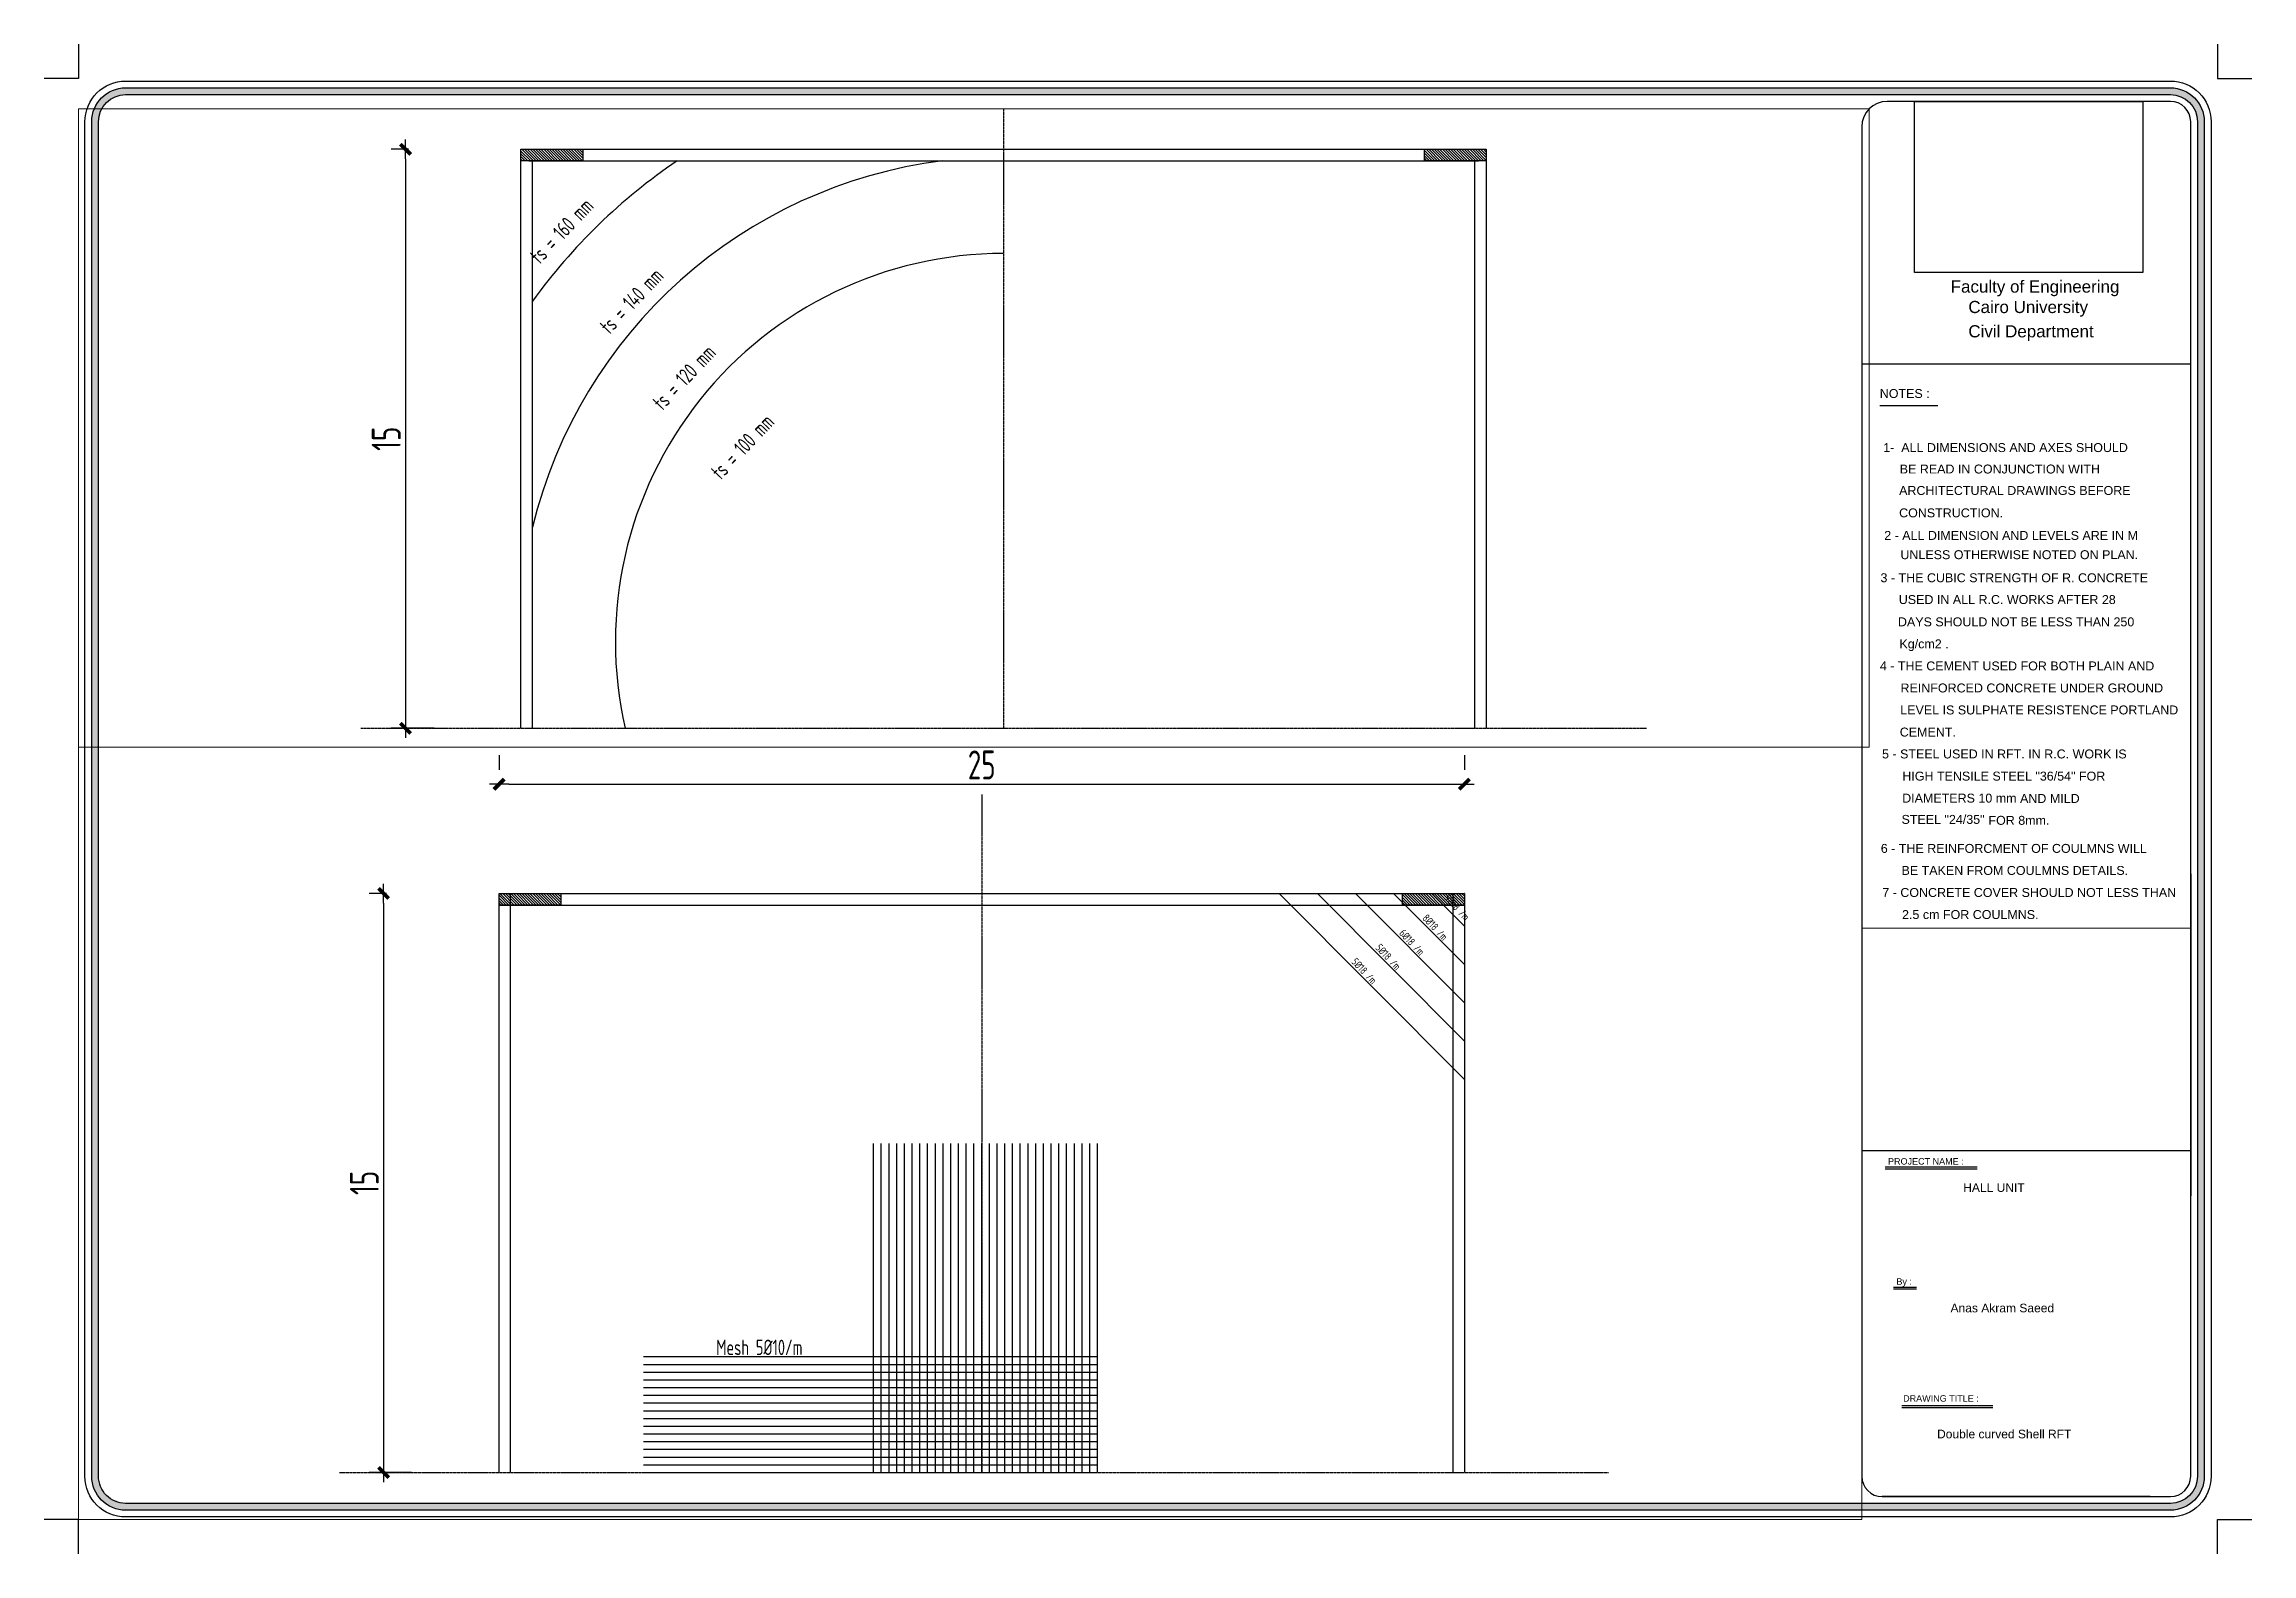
# Paper-space layout 'DCS' of a CAD drawing. Header units: metres. Extents: x -13 to 844, y -13 to 573.
# The model-space entities are those that its viewports show. They can reach past a viewport. Long polylines and large blocks are cut down to what shows.
import ezdxf
from ezdxf.enums import TextEntityAlignment as Align

# ---------------------------------------------------------------- set-up
doc = ezdxf.new("R2010")
doc.units = ezdxf.units.M
doc.header["$MEASUREMENT"] = 0
doc.linetypes.add('CENTER2', pattern=[1.125, 0.75, -0.125, 0.125, -0.125])
doc.layers.add('Axis', color=1, linetype='CENTER2', lineweight=5)
for name, color, linetype in [('Columns', 2, 'Continuous'), ('h-col', 9, 'Continuous'), ('outer frame', 222, 'Continuous'), ('Slab', 3, 'Continuous'), ('Text', 3, 'Continuous')]:
    doc.layers.add(name, color=color, linetype=linetype)
doc.layers.add('HHHHHHHHHHHHIDE', color=7, linetype='Continuous', plot=False)
doc.styles.add('1', font='arial.ttf')
doc.styles.add('YQ_DIM', font='SUPEROS.SHX', dxfattribs={"width": 0.8, "bigfont": 'HZDX.SHX'})
doc.dimstyles.new('yqm0_250', dxfattribs={"dimscale": 0.25, "dimtxt": 3, "dimasz": 1, "dimexe": 1.5, "dimexo": 3, "dimgap": 0.5, "dimtad": 1, "dimdec": 3, "dimdsep": 46, "dimtxsty": 'YQ_DIM', "dimblk": 'YQTICK', "dimcen": 0, "dimclrd": 256, "dimclre": 256, "dimclrt": 7, "dimadec": 1, "dimazin": 2, "dimtfac": 1, "dimtdec": 4, "dimtix": 1, "dimtmove": 2, "dimatfit": 2, "dimfxl": 1, "dimtolj": 1, "dimtzin": 0, "dimarcsym": 0})
picture_1 = doc.add_image_def('image1.jpg', size_in_pixel=(800, 600))

# ---------------------------------------------------------------- blocks, each defined once
blk = doc.blocks.new('YQTICK')
blk.add_line((-1, 1.110223024625157e-16), (1, 1.110223024625157e-16))
at = {"const_width": 0.4}
blk.add_lwpolyline([(0.5303300858899105, 0.5303300858899106), (-0.5303300858899106, -0.5303300858899105)], dxfattribs=at)
blk = doc.blocks.new('*D770')
at = {"lineweight": -2, "transparency": 16777216}
for p, q in [((204063.2617302724, 1924775.26444818), (204063.2617302724, 1924774.88944818)), ((204088.2617302724, 1924775.26444818), (204088.2617302724, 1924774.88944818)), ((204063.5117302724, 1924774.51444818), (204088.0117302724, 1924774.51444818))]:
    blk.add_line(p, q, dxfattribs=at)
at = {"layer": 'Defpoints', "color": 0, "lineweight": -2, "transparency": 16777216}
for p in [(204063.2617302724, 1924774.51444818), (204088.2617302724, 1924774.51444818), (204088.2617302724, 1924774.51444818)]:
    blk.add_point(p, dxfattribs=at)
at = {"lineweight": -2, "transparency": 16777216, "xscale": 0.25, "yscale": 0.25, "zscale": 0.25, "rotation": 180}
blk.add_blockref('YQTICK', (204063.2617302724, 1924774.51444818), dxfattribs=at)
at = {"lineweight": -2, "transparency": 16777216, "xscale": 0.25, "yscale": 0.25, "zscale": 0.25}
blk.add_blockref('YQTICK', (204088.2617302724, 1924774.51444818), dxfattribs=at)
at = {"color": 7, "lineweight": -2, "transparency": 16777216, "insert": (204075.7617302724, 1924775.01444818), "char_height": 0.75, "attachment_point": 5, "style": 'YQ_DIM'}
blk.add_mtext('\\A1;25', dxfattribs=at)
blk = doc.blocks.new('*D771')
at = {"lineweight": -2, "transparency": 16777216}
for p, q in [((204060.34650123, 1924771.685711201), (204059.8975984228, 1924771.685711201)), ((204060.2725984228, 1924771.435711201), (204060.2725984228, 1924756.935711201)), ((204060.9921419049, 1924756.685711201), (204059.8975984228, 1924756.685711201))]:
    blk.add_line(p, q, dxfattribs=at)
at = {"layer": 'Defpoints', "color": 0, "lineweight": -2, "transparency": 16777216}
for p in [(204061.09650123, 1924771.685711201), (204060.2725984228, 1924756.685711201), (204061.7421419049, 1924756.685711201)]:
    blk.add_point(p, dxfattribs=at)
at = {"lineweight": -2, "transparency": 16777216, "xscale": 0.25, "yscale": 0.25, "zscale": 0.25}
for p, rotation in [((204060.2725984228, 1924771.685711201), 90), ((204060.2725984228, 1924756.685711201), 270)]:
    blk.add_blockref('YQTICK', p, dxfattribs=dict(at, rotation=rotation))
at = {"color": 7, "lineweight": -2, "transparency": 16777216, "insert": (204059.7725984233, 1924764.1857112), "char_height": 0.75, "attachment_point": 5, "rotation": 90, "style": 'YQ_DIM'}
blk.add_mtext('\\A1;15', dxfattribs=at)
blk = doc.blocks.new('*D773')
at = {"lineweight": -2, "transparency": 16777216}
for p, q in [((204107.2426948873, 1924771.685711201), (204106.7937920803, 1924771.685711201)), ((204107.1687920803, 1924771.435711201), (204107.1687920803, 1924756.935711201)), ((204107.9085063477, 1924756.685711201), (204106.7937920803, 1924756.685711201))]:
    blk.add_line(p, q, dxfattribs=at)
at = {"layer": 'Defpoints', "color": 0, "lineweight": -2, "transparency": 16777216}
for p in [(204107.9926948873, 1924771.685711201), (204107.1687920803, 1924756.685711201), (204108.6585063477, 1924756.685711201)]:
    blk.add_point(p, dxfattribs=at)
at = {"lineweight": -2, "transparency": 16777216, "xscale": 0.25, "yscale": 0.25, "zscale": 0.25}
for p, rotation in [((204107.1687920803, 1924771.685711201), 90), ((204107.1687920803, 1924756.685711201), 270)]:
    blk.add_blockref('YQTICK', p, dxfattribs=dict(at, rotation=rotation))
at = {"color": 7, "lineweight": -2, "transparency": 16777216, "insert": (204106.6687920807, 1924764.1857112), "char_height": 0.75, "attachment_point": 5, "rotation": 90, "style": 'YQ_DIM'}
blk.add_mtext('\\A1;15', dxfattribs=at)

msp = doc.modelspace()

# ---------------------------------------------------------------- hatches: boundary and pattern name
at = {"layer": 'Columns', "transparency": 33554687}
h = msp.add_hatch(dxfattribs=at)
h.set_pattern_fill('ANSI31', color=256, scale=0.4, angle=90)
h.set_pattern_definition([(135, (498.874768907408, -115.2077916653361), (-0.03535533905932738, -0.03535533905932738), [])])
h.paths.add_polyline_path([(204063.2617302724, 1924771.6857112), (204063.2617302724, 1924771.3857112), (204064.8617302724, 1924771.3857112), (204064.8617302724, 1924771.6857112)])
h = msp.add_hatch(dxfattribs=at)
h.set_pattern_fill('ANSI31', color=256, scale=0.4, angle=90)
h.set_pattern_definition([(135, (498.6747689077165, -115.2077916648705), (-0.03535533905932738, -0.03535533905932738), [])])
h.paths.add_polyline_path([(204086.6617302724, 1924771.6857112), (204086.6617302724, 1924771.3857112), (204088.2617302724, 1924771.3857112), (204088.2617302724, 1924771.6857112)])
h = msp.add_hatch(dxfattribs=at)
h.set_pattern_fill('ANSI31', color=256, scale=0.4, angle=90)
h.set_pattern_definition([(135, (545.7709625647112, -115.2077916653361), (-0.03535533905932738, -0.03535533905932738), [])])
h.paths.add_polyline_path([(204110.1579239297, 1924771.6857112), (204110.1579239297, 1924771.3857112), (204111.7579239297, 1924771.3857112), (204111.7579239297, 1924771.6857112)])
h = msp.add_hatch(dxfattribs=at)
h.set_pattern_fill('ANSI31', color=256, scale=0.4, angle=90)
h.set_pattern_definition([(135, (545.5709625650197, -115.2077916648705), (-0.03535533905932738, -0.03535533905932738), [])])
h.paths.add_polyline_path([(204133.5579239297, 1924771.6857112), (204133.5579239297, 1924771.3857112), (204135.1579239297, 1924771.3857112), (204135.1579239297, 1924771.6857112)])

# ---------------------------------------------------------------- linework, layer by layer
at = {"lineweight": -2}
for p, q in [((204063.2617302724, 1924771.6857112), (204088.2617302724, 1924771.6857112)), ((204063.2617302724, 1924756.685711199), (204063.2617302724, 1924771.6857112)), ((204063.5617302724, 1924756.685711199), (204063.5617302724, 1924771.6857112)), ((204083.4680633113, 1924771.6857112), (204088.2617302723, 1924766.866889138)), ((204084.4554323305, 1924771.6857112), (204088.2617302724, 1924767.859439444)), ((204085.4428013497, 1924771.6857112), (204088.2617302724, 1924768.851989751)), ((204086.4301703689, 1924771.6857112), (204088.2617302724, 1924769.844540058)), ((204087.4175393881, 1924771.6857112), (204088.2617302724, 1924770.837090365)), ((204087.4175393881, 1924771.6857112), (204088.2617302724, 1924770.837090365)), ((204087.9617302724, 1924771.6857112), (204087.9617302724, 1924756.685711199)), ((204088.2617302724, 1924771.6857112), (204088.2617302724, 1924756.685711199)), ((204110.1579239297, 1924756.685711199), (204110.1579239297, 1924771.6857112)), ((204110.1579239297, 1924771.6857112), (204135.1579239297, 1924771.6857112)), ((204135.1579239297, 1924771.6857112), (204135.1579239297, 1924756.685711199)), ((204063.2617302724, 1924771.3857112), (204088.2617302724, 1924771.3857112)), ((204110.3579239296, 1924771.3857112), (204134.9579239297, 1924771.3857112)), ((204110.4579239297, 1924756.685711199), (204110.4579239297, 1924771.3857112)), ((204134.8579239297, 1924771.385711199), (204134.8579239297, 1924756.685711199)), ((204072.9617302724, 1924756.6857112), (204072.9617302724, 1924765.211439412)), ((204073.1617302724, 1924756.6857112), (204073.1617302724, 1924765.211439412)), ((204073.3617302724, 1924756.6857112), (204073.3617302724, 1924765.211439412)), ((204073.5617302724, 1924756.6857112), (204073.5617302724, 1924765.211439412)), ((204073.7617302724, 1924756.6857112), (204073.7617302724, 1924765.211439412)), ((204073.9617302724, 1924756.6857112), (204073.9617302724, 1924765.211439412)), ((204074.1617302724, 1924756.6857112), (204074.1617302724, 1924765.211439412)), ((204074.3617302724, 1924756.6857112), (204074.3617302724, 1924765.211439412)), ((204074.5617302724, 1924756.6857112), (204074.5617302724, 1924765.211439412)), ((204074.7617302724, 1924756.6857112), (204074.7617302724, 1924765.211439412)), ((204074.9617302724, 1924756.6857112), (204074.9617302724, 1924765.211439412)), ((204075.1617302724, 1924756.6857112), (204075.1617302724, 1924765.211439412)), ((204075.3617302724, 1924756.6857112), (204075.3617302724, 1924765.211439412)), ((204075.5617302724, 1924756.6857112), (204075.5617302724, 1924765.211439412)), ((204075.7617302724, 1924756.6857112), (204075.7617302724, 1924765.211439412)), ((204075.9617302724, 1924756.6857112), (204075.9617302724, 1924765.211439412)), ((204076.1617302724, 1924756.6857112), (204076.1617302724, 1924765.211439412)), ((204076.3617302724, 1924756.6857112), (204076.3617302724, 1924765.211439412)), ((204076.5617302724, 1924756.6857112), (204076.5617302724, 1924765.211439412)), ((204076.7617302724, 1924756.6857112), (204076.7617302724, 1924765.211439412)), ((204076.9617302724, 1924756.6857112), (204076.9617302724, 1924765.211439412)), ((204077.1617302724, 1924756.6857112), (204077.1617302724, 1924765.211439412)), ((204077.3617302724, 1924756.6857112), (204077.3617302724, 1924765.211439412)), ((204077.5617302724, 1924756.6857112), (204077.5617302724, 1924765.211439412)), ((204077.7617302724, 1924756.6857112), (204077.7617302724, 1924765.211439412)), ((204077.9617302724, 1924756.6857112), (204077.9617302724, 1924765.211439412)), ((204078.1617302724, 1924756.6857112), (204078.1617302724, 1924765.211439412)), ((204078.3617302724, 1924756.6857112), (204078.3617302724, 1924765.211439412)), ((204078.5617302724, 1924756.6857112), (204078.5617302724, 1924765.211439412)), ((204078.7617302724, 1924756.6857112), (204078.7617302724, 1924765.211439412)), ((204067.0023364648, 1924759.6857112), (204078.7617302724, 1924759.6857112)), ((204067.0023364648, 1924759.4857112), (204078.7617302724, 1924759.4857112)), ((204067.0023364648, 1924759.2857112), (204078.7617302724, 1924759.2857112)), ((204067.0023364648, 1924759.0857112), (204078.7617302724, 1924759.0857112)), ((204067.0023364648, 1924758.8857112), (204078.7617302724, 1924758.8857112)), ((204067.0023364648, 1924758.6857112), (204078.7617302724, 1924758.6857112)), ((204067.0023364648, 1924758.4857112), (204078.7617302724, 1924758.4857112)), ((204067.0023364648, 1924758.2857112), (204078.7617302724, 1924758.2857112)), ((204067.0023364648, 1924758.0857112), (204078.7617302724, 1924758.0857112)), ((204067.0023364648, 1924757.8857112), (204078.7617302724, 1924757.8857112)), ((204067.0023364648, 1924757.6857112), (204078.7617302724, 1924757.6857112)), ((204067.0023364648, 1924757.4857112), (204078.7617302724, 1924757.4857112)), ((204067.0023364648, 1924757.2857112), (204078.7617302724, 1924757.2857112)), ((204067.0023364648, 1924757.0857112), (204078.7617302724, 1924757.0857112)), ((204067.0023364648, 1924756.8857112), (204078.7617302724, 1924756.8857112)), ((204067.0023364648, 1924756.6857112), (204078.7617302724, 1924756.6857112))]:
    msp.add_line(p, q, dxfattribs=at)
for radius, start, end in [(15.05406504055941, 124.1787305972402, 144.1362372365852), (12.55406504055941, 97.23659300415264, 166.3600432045771), (10.05406504055941, 89.99999999867316, 192.9079731817109)]:
    msp.add_arc((204122.6579239295, 1924758.931646159), radius, start, end, dxfattribs=at)
at = {"layer": 'Axis', "lineweight": -2}
for p, q in [((204075.7617302724, 1924774.246285233), (204075.7617302724, 1924756.6857112)), ((204122.6579239297, 1924774.246285233), (204122.6579239297, 1924756.6857112)), ((204059.1250226065, 1924756.6857112), (204091.9984379383, 1924756.6857112)), ((204106.0073314396, 1924756.6857112), (204139.3085164198, 1924756.6857112))]:
    msp.add_line(p, q, dxfattribs=at)
at = {"layer": 'Columns'}
for points in [[(204063.2617302724, 1924771.6857112), (204064.8617302724, 1924771.6857112), (204064.8617302724, 1924771.3857112), (204063.2617302724, 1924771.3857112)], [(204086.6617302724, 1924771.6857112), (204088.2617302724, 1924771.6857112), (204088.2617302724, 1924771.3857112), (204086.6617302724, 1924771.3857112)], [(204110.1579239297, 1924771.6857112), (204111.7579239297, 1924771.6857112), (204111.7579239297, 1924771.3857112), (204110.1579239297, 1924771.3857112)], [(204133.5579239297, 1924771.6857112), (204135.1579239297, 1924771.6857112), (204135.1579239297, 1924771.3857112), (204133.5579239297, 1924771.3857112)]]:
    msp.add_lwpolyline(points, close=True, dxfattribs=at)
at = {"layer": 'h-col', "color": 3}
msp.add_line((204617.5887470747, 1925313.637424791), (204636.9103252706, 1925313.637424791), dxfattribs=at)

# ---------------------------------------------------------------- texts
at = {"lineweight": -2, "attachment_point": 1, "style": 'YQ_DIM'}
for s, width, gutter_width, heights, insert, char_height, rotation in [('9%%C18 /m', 1.164803528343327, 1, [0.9408192802960864], (204087.871473116, 1924771.6857112), 0.2, 313.0701258580883), ('8%%C18 /m', 1.164803528343327, 1, [0.9408192802960864], (204087.3027858131, 1924771.168278801), 0.2, 313.0701258580883), ('5%%C18 /m', 1.164803528343327, 1, [0.9408192802960864], (204086.0920340681, 1924770.400283437), 0.2, 313.0701258580883), ('6%%C18 /m', 1.164803528343327, 1, [0.9408192802960864], (204086.7036550693, 1924770.778003219), 0.2, 313.0701258580883), ('5%%C18 /m', 1.164803528343327, 1, [0.9408192802960864], (204085.4679214513, 1924770.035120821), 0.2, 313.0701258580883), ('ts = 160 mm', 3.255691339902114, 2, [1.309979419472317], (204110.3579239296, 1924768.963834957), 0.4, 46.435662220169114), ('ts = 140 mm', 3.255691339902114, 2, [1.309979419472317], (204112.164473536, 1924767.14728515), 0.4, 46.435662220169114), ('ts = 120 mm', 3.255691339902114, 2, [1.309979419472317], (204113.5335702641, 1924765.173811577), 0.4, 46.435662220169114), ('ts = 100 mm', 3.255691339902114, 2, [1.309979419472317], (204115.0458898579, 1924763.376458494), 0.4, 46.435662220169114)]:
    msp.add_mtext_dynamic_manual_height_columns(s, width=width, gutter_width=gutter_width, heights=heights, dxfattribs=dict(at, insert=insert, char_height=char_height, rotation=rotation))
at = {"lineweight": -2, "insert": (204068.8862357721, 1924760.125879598), "char_height": 0.4, "attachment_point": 1, "style": 'YQ_DIM'}
msp.add_mtext_dynamic_manual_height_columns('Mesh 5%%C10/m', width=2.999323887721403, gutter_width=1, heights=[1.417726962975202], dxfattribs=at)
at = {"layer": 'h-col', "color": 3, "style": '1'}
for s, p in [('NOTES :', (204617.6047429518, 1925316.187773338)), ('1-  ALL DIMENSIONS AND AXES SHOULD', (204618.7549222127, 1925298.151835345)), ('BE READ IN CONJUNCTION WITH', (204624.2540540096, 1925290.996893339)), ('ARCHITECTURAL DRAWINGS BEFORE', (204624.0520097332, 1925283.841387128)), ('CONSTRUCTION.', (204624.0520188425, 1925276.373151138)), ('2 - ALL DIMENSION AND LEVELS ARE IN M', (204619.0829542349, 1925268.851628789)), ('UNLESS OTHERWISE NOTED ON PLAN.', (204624.485979711, 1925262.424288883)), ('3 - THE CUBIC STRENGTH OF R. CONCRETE', (204617.8452803819, 1925254.733626468)), ('USED IN ALL R.C. WORKS AFTER 28', (204623.94482197, 1925247.458779559)), ('    DAYS SHOULD NOT BE LESS THAN 250', (204619.037879621, 1925240.014869301)), (' Kg/cm2 . ', (204623.0070767158, 1925232.67365694)), ('4 - THE CEMENT USED FOR BOTH PLAIN AND', (204617.6267550457, 1925225.311978837)), ('REINFORCED CONCRETE UNDER GROUND', (204624.510187835, 1925217.96415842)), ('LEVEL IS SULPHATE RESISTENCE PORTLAND', (204624.4364016303, 1925210.629526535)), ('CEMENT.', (204624.270592185, 1925203.26021536)), ('5 - STEEL USED IN RFT. IN R.C. WORK IS', (204618.3551068747, 1925195.950261311)), ('HIGH TENSILE STEEL "36/54" FOR ', (204625.1226079183, 1925188.56639846)), ('DIAMETERS 10 mm ', (204625.0712399663, 1925181.21530109)), ('AND MILD ', (204664.3836432426, 1925181.100692906)), ('STEEL "24/35"', (204624.8564811216, 1925174.121935992)), ('FOR 8mm.', (204653.8476106873, 1925173.810001653)), ('6 - THE REINFORCMENT OF COULMNS WILL', (204617.9424673525, 1925164.448157188)), ('   BE TAKEN FROM COULMNS DETAILS.', (204621.3788589181, 1925157.095829933)), ('7 - CONCRETE COVER SHOULD NOT LESS THAN', (204618.4486478619, 1925149.736085938)), (' 2.5 cm FOR COULMNS.', (204623.878022231, 1925142.380774187))]:
    msp.add_text(s, height=2.977983051125444, dxfattribs=at).set_placement(p)

# ---------------------------------------------------------------- dimensions: what is measured, and where the dimension line sits
at = {"lineweight": -2}
dim = msp.add_linear_dim(base=(204088.2617302724, 1924774.51444818), p1=(204063.2617302724, 1924774.51444818), p2=(204088.2617302724, 1924774.51444818), dimstyle='yqm0_250', dxfattribs=at)
dim.commit()
dim.dimension.update_dxf_attribs({"geometry": '*D770', "text_midpoint": (204075.7617302724, 1924775.01444818)})
for base, p1, p2, picture, middle in [((204060.2725984228, 1924756.685711201), (204061.0965012299, 1924771.6857112), (204061.7421419047, 1924756.6857112), '*D771', (204059.7725984233, 1924764.1857112)), ((204107.1687920803, 1924756.685711201), (204107.9926948872, 1924771.6857112), (204108.6585063476, 1924756.6857112), '*D773', (204106.6687920807, 1924764.1857112))]:
    dim = msp.add_linear_dim(base=base, p1=p1, p2=p2, angle=90, dimstyle='yqm0_250', dxfattribs=at)
    dim.commit()
    dim.dimension.update_dxf_attribs({"geometry": picture, "text_midpoint": middle})

psp = doc.layouts.new('DCS')

# ---------------------------------------------------------------- hatches: boundary and pattern name
at = {"layer": 'h-col'}
h = psp.add_hatch(color=8, dxfattribs=at)
edge = h.paths.add_edge_path(flags=16)
edge.add_arc((18.31958887258479, 16.81530425762018), 10.53983354126751, 179.9999999999814, 269.9999999999819, ccw=False)
edge.add_line((7.77975533131727, 16.8153042576236), (7.77975533131727, 543.181592897821))
edge.add_arc((18.31958887258373, 543.1815928978233), 10.53983354126646, 90.00000000001228, 180.0000000000124, ccw=False)
edge.add_line((18.31958887258147, 553.7214264390897), (337.9846902510218, 553.7214264390897))
edge.add_line((337.9846902510218, 553.7214264390897), (812.6804118967829, 553.7214264390897))
edge.add_arc((812.6804118967834, 543.1815928978205), 10.53983354126922, 3.126388037344441e-12, 90.00000000000313, ccw=False)
edge.add_line((823.2202454380526, 543.181592897821), (823.2202454380526, 16.81530425762355))
edge.add_arc((812.6804118967823, 16.81530425762306), 10.53983354127035, -89.99999999999687, 2.8990143619012088e-12, ccw=False)
edge.add_line((812.6804118967829, 6.275470716352663), (337.9846902510218, 6.275470716352663))
edge.add_line((337.9846902510218, 6.275470716352663), (18.31958887258145, 6.275470716352663))
edge = h.paths.add_edge_path()
edge.add_line((337.9846902510218, 3.640512331038019), (18.31958887258145, 3.640512331038019))
edge.add_arc((18.31958887258141, 16.81530425762354), 13.17479192658552, 179.9999999999997, 270.0000000000002, ccw=False)
edge.add_line((5.144796945995886, 16.8153042576236), (5.144796945995886, 543.181592897821))
edge.add_arc((18.31958887258124, 543.1815928978207), 13.17479192658535, 89.99999999999898, 179.9999999999985, ccw=False)
edge.add_line((18.31958887258147, 556.3563848244061), (337.9846902510218, 556.3563848244061))
edge.add_line((337.9846902510218, 556.3563848244061), (812.6804118967829, 556.3563848244061))
edge.add_arc((812.6804118967825, 543.1815928978211), 13.17479192658493, -5.115907697472721e-13, 89.99999999999852, ccw=False)
edge.add_line((825.8552038233673, 543.181592897821), (825.8552038233673, 16.81530425762355))
edge.add_arc((812.6804118967823, 16.81530425762308), 13.17479192658504, -89.99999999999761, 2.2168933355715126e-12, ccw=False)
edge.add_line((812.6804118967829, 3.640512331038019), (337.9846902510218, 3.640512331038019))

# ---------------------------------------------------------------- linework, layer by layer
at = {"layer": 'h-col', "color": 8}
for p, q in [((692.7898053648587, 449.1618671070593), (820.5852870527324, 449.1618671070627)), ((820.5852870527324, 250.9117805559576), (820.5852870527324, 125.751257253398)), ((820.5852870527324, 143.29330675284), (692.7898053648587, 143.29330675284)), ((820.5852870527324, 24.72017941357315), (820.5852870527324, 143.29330675284))]:
    psp.add_line(p, q, dxfattribs=at)
at = {"layer": 'h-col', "color": 3, "linetype": 'Continuous'}
for p, q in [((701.8412162198994, 137.0244320679753), (737.6633798289234, 137.0244320679753)), ((701.8412162198994, 136.3227021219431), (737.6633798289234, 136.3227021219431)), ((705.1044446370668, 90.31323489143973), (714.1093827000985, 90.31323489143973)), ((705.1044446370668, 89.61150494540472), (714.1093827000985, 89.61150494540472)), ((708.367673054234, 44.30376766093641), (743.7270779241853, 44.30376766093641)), ((708.367673054234, 43.60203771490757), (743.7270779241853, 43.60203771490757))]:
    psp.add_line(p, q, dxfattribs=at)
at = {"layer": 'h-col', "color": 8}
for points in [[(18.31958887258147, 1.005553945720566, -0.4142135623730951), (2.509838560681241, 16.8153042576236), (2.509838560681241, 543.181592897821, -0.414213562373095), (18.31958887258147, 558.9913432097235), (337.9846902510218, 558.9913432097235), (812.6804118967829, 558.9913432097235, -0.414213562373095), (828.4901622086819, 543.181592897821), (828.4901622086819, 16.8153042576236, -0.414213562373095), (812.6804118967829, 1.005553945720566), (337.9846902510218, 1.005553945720566)], [(337.9846902510218, 3.640512331038019), (18.31958887258147, 3.640512331038019, -0.4142135623730976), (5.144796945995886, 16.8153042576236), (5.144796945995886, 543.181592897821, -0.4142135623730933), (18.31958887258147, 556.3563848244061), (337.9846902510218, 556.3563848244061), (812.6804118967829, 556.3563848244061, -0.4142135623730913), (825.8552038233673, 543.181592897821), (825.8552038233673, 16.8153042576236, -0.4142135623730934), (812.6804118967829, 3.640512331038019)], [(18.31958887258147, 6.275470716352663, -0.4142135623730978), (7.77975533131727, 16.8153042576236), (7.77975533131727, 543.181592897821, -0.414213562373093), (18.31958887258147, 553.7214264390897), (337.9846902510218, 553.7214264390897), (812.6804118967829, 553.7214264390897, -0.4142135623730903), (823.2202454380526, 543.181592897821), (823.2202454380526, 16.8153042576236, -0.4142135623730929), (812.6804118967829, 6.275470716352663), (337.9846902510218, 6.275470716352663)]]:
    psp.add_lwpolyline(points, format="xyb", close=True, dxfattribs=at)
psp.add_lwpolyline([(700.6946805208082, 8.910429101670678), (812.6804118967829, 8.910429101670678, 0.4142135623730921), (820.5852870527324, 16.8153042576236), (820.5852870527324, 543.181592897821, 0.4142135623730888), (812.6804118967829, 551.0864680537723), (702.6708993097975, 551.0864680537723, 0.4142135623730936), (692.7898053648587, 541.2053741088333), (692.7898053648587, 16.8153042576236)], format="xyb", dxfattribs=at)
for centre, start, end in [((700.6946805208082, 16.8153042576236), 180, 270), ((700.6946805208082, 16.8153042576236), 180, 270), ((700.6946805208082, 16.8153042576236), 180, 270), ((812.6804118967829, 16.8153042576236), 270, 0)]:
    psp.add_arc(centre, 7.904875155951123, start, end, dxfattribs=at)
at = {"layer": 'outer frame'}
for p, q in [((820.5852870527324, 16.8153042576236), (820.5852870527324, 24.72017941357315)), ((708.5995556767577, 8.910429101670678), (700.6946805208082, 8.910429101670678)), ((804.7755367408322, 8.910429101670678), (708.5995556767577, 8.910429101670678)), ((804.7755367408322, 8.910429101670678), (812.6804118967829, 8.910429101670678))]:
    psp.add_line(p, q, dxfattribs=at)
at = {"layer": 'Text'}
for points in [[(0, 573.3299493797629), (0, 559.996897155444), (-13.3330522243166, 559.996897155444)], [(831.000000769362, 573.3299493797629), (831.000000769362, 559.996897155444), (844.3330529936798, 559.996897155444)], [(0, -13.33305222431884), (0, 0), (-13.3330522243166, 0)], [(831.000000769362, -13.33305222431884), (831.000000769362, 0), (844.3330529936798, 0)]]:
    psp.add_lwpolyline(points, dxfattribs=at)

# ---------------------------------------------------------------- texts
at = {"layer": 'h-col', "color": 3, "style": '1'}
for s, height, p in [('Faculty of Engineering', 4.716686344172775, (727.3279188646939, 476.776113151464)), ('Cairo University ', 4.716686344172775, (734.2015496164613, 468.8337836563664)), ('Civil Department', 4.716686344172775, (734.2015496164613, 459.3888500982598)), ('PROJECT NAME :', 2.507874741017583, (702.9847981334183, 137.9392417480134)), ('By :', 2.507874741017583, (706.2480265505845, 91.22804457147505)), ('DRAWING TITLE :', 2.507874741017583, (708.8625334650934, 45.81298439996007))]:
    psp.add_text(s, height=height, dxfattribs=at).set_placement(p)
for s, p in [('HALL UNIT', (744.1345989125689, 128.9784050807214)), ('Anas Akram Saeed', (747.3978273297363, 82.26720790418311))]:
    psp.add_text(s, height=3.343832988023444, dxfattribs=at).set_placement(p, align=Align.MIDDLE)
at = {"layer": 'h-col', "color": 18, "true_color": 0x000000, "style": '1'}
psp.add_text('Double curved Shell RFT', height=3.343832988023444, dxfattribs=at).set_placement((748.1337314075396, 33.30113046317622), align=Align.MIDDLE)

# ---------------------------------------------------------------- pictures from other files: only their frames are drawn
at = {"layer": 'Slab'}
image = psp.add_image(picture_1, insert=(713.3040767559924, 484.5290997828256), size_in_units=(88.74315769459552, 66.55736827094664), dxfattribs=dict(at, brightness=30, contrast=86))
image.dxf.flags = 15

# ---------------------------------------------------------------- viewports
at = {"layer": 'HHHHHHHHHHHHIDE', "lineweight": -2, "view_target_point": (283.0398715281081, 131.2049270307629)}
for center, size, view_center_point, view_height, status in [((347.8419553878949, 424.1894862264529), (695.6839107757899, 248.0057528327762), (203838.8478114913, 1924633.261318903), 16.53371758418551, 5), ((756.6875462087955, 339.4689656300421), (127.7954816878737, 219.3858029540345), (204383.4065627723, 1925102.262309225), 188.3298393100435, 4), ((346.3949026824293, 150.0933049050324), (692.7898053648587, 300.1866098100647), (203792.4216697598, 1924634.266819427), 20.01244156114266, 3)]:
    psp.add_viewport(center=center, size=size, view_center_point=view_center_point, view_height=view_height, status=status, dxfattribs=at)
at = {"layer": 'HHHHHHHHHHHHIDE', "view_target_point": (283.0398715281081, 131.2049270307629)}
psp.add_viewport(center=(756.6875462087955, 296.2275869299497), size=(127.7954816878737, 305.8685603542193), view_center_point=(111.5592797725865, 130.3898547516146), view_height=24.45154337231703, dxfattribs=at)

doc.saveas('drawing.dxf')
